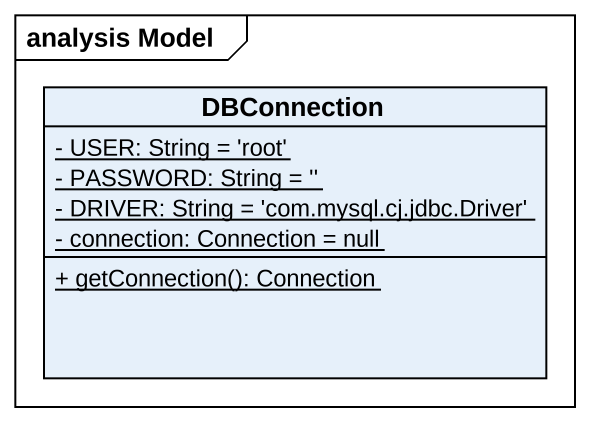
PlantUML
@startuml
mainframe analysis Model
hide circle
hide empty members
skinparam classAttributeIconSize 0
class DBConnection {
  {static} - USER: String = 'root'
  {static} - PASSWORD: String = ''
  {static} - DRIVER: String = 'com.mysql.cj.jdbc.Driver'
  {static} - connection: Connection = null
  {static} + getConnection(): Connection
}
@enduml
